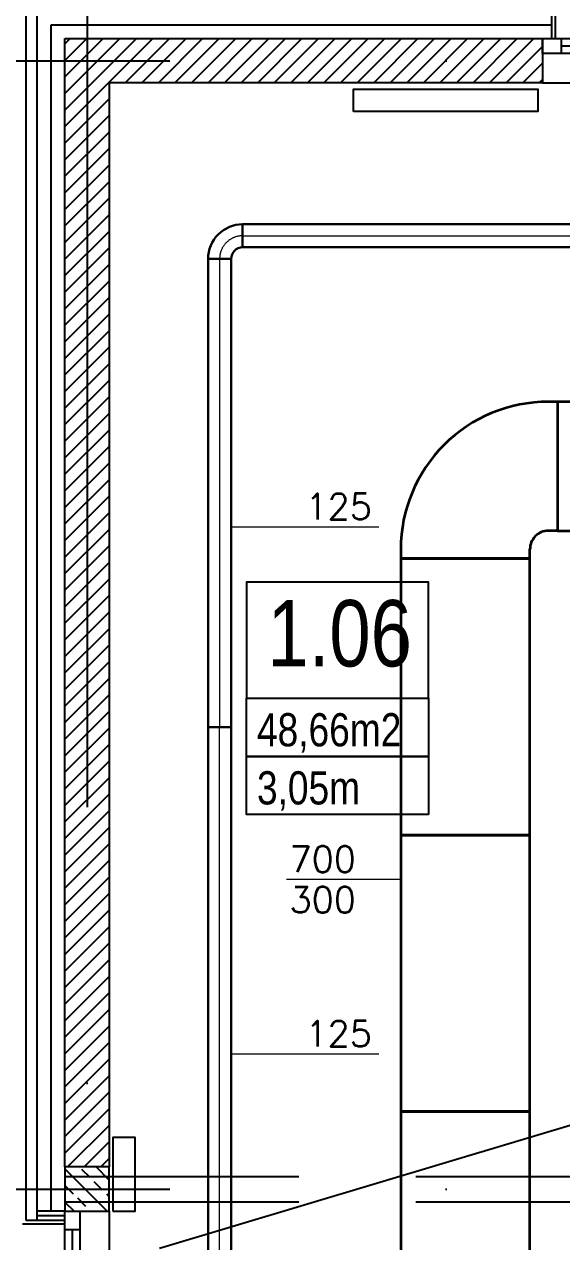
# Model space of a CAD drawing. Header units: millimetres. Extents: x -135140 to 267856, y -70704 to 149933.
# Drawn here: x 164692 to 167605, y -6192 to 410 of the extents above; entities that cross this region are included whole.
import ezdxf
from ezdxf.enums import TextEntityAlignment as Align

# ---------------------------------------------------------------- set-up
doc = ezdxf.new("R2010")
doc.units = ezdxf.units.MM
doc.header["$LTSCALE"] = 99.9
for name, pattern in [('ACAD_ISO03W100', [30, 12, -18]), ('ACAD_ISO10W100', [18, 12, -3, 0, -3]), ('AUDIT_D_080509132939-0', [0]), ('DASHDOT', [25.4, 12.7, -6.35, 0, -6.35]), ('HIDDEN', [9.525, 6.35, -3.175])]:
    doc.linetypes.add(name, pattern=pattern)
for name, color, linetype in [('+48_HACZE', 253, 'Continuous'), ('+48_OPISY_POM', 250, 'Continuous'), ('+48_OSIE', 8, 'Continuous'), ('+48_PODCIĄG', 250, 'ACAD_ISO03W100'), ('+48_SCIANY', 250, 'Continuous'), ('+48_STOLARKA OKNA', 250, 'Continuous'), ('+48_WEŁNA', 252, 'Continuous'), ('+48_WIDOK', 250, 'Continuous'), ('+48_ŻELBET', 250, 'Continuous')]:
    doc.layers.add(name, color=color, linetype=linetype)
for name, color, linetype, lineweight in [('2DH_SYM', 64, 'Continuous', 18), ('2DL_PRE_pu', 30, 'Continuous', 35), ('2DL_PRO_N1', 10, 'Continuous', 30), ('CP_AXISAC', 7, 'DASHDOT', 0)]:
    doc.layers.add(name, color=color, linetype=linetype, lineweight=lineweight)
doc.styles.add('CP_ATTR', font='ROMANS.SHX')
doc.styles.add('WRP_ARIAL', font='ARIAL.TTF', dxfattribs={"width": 0.8})
doc.linetypes.add('BATTING', pattern='A,0.00254,-2.54,[134,ltypeshp.shx,S=2.54,R=0,X=-2.54,Y=0],-5.08,[134,ltypeshp.shx,S=2.54,R=180,X=2.54,Y=0],-2.54', length=10.16254)
doc.linetypes.add('ZIGZAG', pattern='A,0.00254,-5.08,[131,ltypeshp.shx,S=5.08,R=0,X=-5.08,Y=0],-10.16,[131,ltypeshp.shx,S=5.08,R=180,X=5.08,Y=0],-5.08', length=20.32254)

# ---------------------------------------------------------------- blocks, each defined once
blk = doc.blocks.new('OPISY_POM_METKA')
at = {"layer": '+48_OPISY_POM', "ltscale": 5}
for points in [[(0, -70), (109.71, -70), (109.71, 0), (0, 0)], [(109.71, -105), (0, -105), (0, -70), (109.71, -70)]]:
    blk.add_lwpolyline(points, close=True, dxfattribs=at)
at = {"layer": '+48_OPISY_POM'}
blk.add_lwpolyline([(109.71, -140), (0, -140), (0, -105), (109.71, -105)], close=True, dxfattribs=at)
at = {"layer": '+48_OPISY_POM', "ltscale": 5, "style": 'WRP_ARIAL', "width": 0.8}
for tag, p, height in [('NRPOM', (25.76, -50.8), 40), ('POW', (6.35, -98.98), 20)]:
    blk.add_attdef(tag, p, '', height=height, dxfattribs=at)
at = {"layer": '+48_OPISY_POM', "style": 'WRP_ARIAL', "width": 0.8}
blk.add_attdef('H', (6.35, -133.98), '', height=20, dxfattribs=at)
blk = doc.blocks.new('2CP_AC_ELBW_RE_W700_W700_R100_A90_E50_F50_S0_T0')
at = {"ltscale": 0.15}
for p, q in [((850, 500), (150, 500)), ((150, 500), (150, 450)), ((850, 450), (850, 500)), ((0, -350), (0, 350)), ((0, 350), (50, 350)), ((0, -350), (50, -350))]:
    blk.add_line(p, q, dxfattribs=at)
for radius in [800, 100]:
    blk.add_arc((50, 450), radius, 270, 0, dxfattribs=at)
at = {"linetype": 'ByBlock', "ltscale": 0.15, "style": 'CP_ATTR', "flags": 9}
for tag in ['NAME', 'PRODUCER', 'PRODUCT-TYPE', 'ARTICLE', 'FLOW', 'OTHER']:
    blk.add_attdef(tag, (0, 0), '', height=0.0001, dxfattribs=at)
blk = doc.blocks.new('2CP_AC_PIPE_RE')
at = {"ltscale": 0.15}
for p, q in [((1, 0.5), (0, 0.5)), ((0, 0.5), (0, -0.5)), ((1, -0.5), (1, 0.5)), ((0, -0.5), (1, -0.5))]:
    blk.add_line(p, q, dxfattribs=at)
at = {"linetype": 'ByBlock', "ltscale": 0.15, "style": 'CP_ATTR', "flags": 9}
for tag in ['NAME', 'PRODUCER', 'PRODUCT-TYPE', 'ARTICLE', 'FLOW', 'OTHER']:
    blk.add_attdef(tag, (0, 0), '', height=0.0001, dxfattribs=at)
blk = doc.blocks.new('2CP_AC_ELBW_RO_D125_D125_R125_A90_E0_F0')
at = {"ltscale": 0.15}
for p, q in [((187.5, 125), (62.5, 125)), ((62.5, 125), (62.5, 125)), ((187.5, 125), (187.5, 125)), ((0, -62.5), (0, 62.5)), ((0, 62.5), (0, 62.5)), ((0, -62.5), (0, -62.5))]:
    blk.add_line(p, q, dxfattribs=at)
for radius in [187.5, 62.5]:
    blk.add_arc((0, 125), radius, 270, 0, dxfattribs=at)
at = {"layer": 'CP_AXISAC', "ltscale": 0.15}
for p, q in [((125, 125), (125, 125)), ((0, 0), (0, 0))]:
    blk.add_line(p, q, dxfattribs=at)
blk.add_arc((0, 125), 125, 270, 0, dxfattribs=at)
at = {"linetype": 'ByBlock', "ltscale": 0.15, "style": 'CP_ATTR', "flags": 9}
for tag in ['NAME', 'PRODUCER', 'PRODUCT-TYPE', 'ARTICLE', 'FLOW', 'OTHER']:
    blk.add_attdef(tag, (0, 0), '', height=0.0001, dxfattribs=at)
blk = doc.blocks.new('2CP_AC_PIPE_RO')
at = {"ltscale": 0.15}
for p, q in [((1, 0.5), (0, 0.5)), ((0, 0.5), (0, -0.5)), ((1, -0.5), (1, 0.5)), ((0, -0.5), (1, -0.5))]:
    blk.add_line(p, q, dxfattribs=at)
at = {"layer": 'CP_AXISAC', "ltscale": 0.15}
blk.add_line((0, 0), (1, 0), dxfattribs=at)
at = {"linetype": 'ByBlock', "ltscale": 0.15, "style": 'CP_ATTR', "flags": 9}
for tag in ['NAME', 'PRODUCER', 'PRODUCT-TYPE', 'ARTICLE', 'FLOW', 'OTHER']:
    blk.add_attdef(tag, (0, 0), '', height=0.0001, dxfattribs=at)
blk = doc.blocks.new('CPHS_DS08')
blk.add_line((0, 0), (2, 0))
at = {"style": 'CP_ATTR', "flags": 14}
blk.add_attdef('FI', text='', height=0.35, dxfattribs=at).set_placement((0.784, 0.275), align=Align.MIDDLE)
at = {"style": 'CP_ATTR', "flags": 12}
blk.add_attdef('EVAL_W_MM', text='', height=0.35, dxfattribs=at).set_placement((1.006, 0.275), align=Align.MIDDLE_LEFT)
at = {"linetype": 'ByBlock', "style": 'CP_ATTR', "flags": 9}
blk.add_attdef('VAL', text='', height=0.00005, dxfattribs=at).set_placement((0.408, 0.182), align=Align.MIDDLE_LEFT)
blk = doc.blocks.new('CPHS_DS07')
blk.add_line((0, 0), (-1.55, 0))
at = {"style": 'CP_ATTR', "flags": 12}
for tag, p in [('EVAL_W_MM', (-1.058, 0.275)), ('EVAL_H_MM', (-1.058, -0.275))]:
    blk.add_attdef(tag, text='', height=0.35, dxfattribs=at).set_placement(p, align=Align.MIDDLE)
at = {"linetype": 'ByBlock', "style": 'CP_ATTR', "flags": 9}
blk.add_attdef('VAL', text='', height=0.00005, dxfattribs=at).set_placement((-1.142, 0.182), align=Align.MIDDLE_LEFT)

msp = doc.modelspace()

# ---------------------------------------------------------------- hatches: boundary and pattern name
at = {"layer": '+48_HACZE', "ltscale": 0.3}
h = msp.add_hatch(dxfattribs=at)
h.set_pattern_fill('ANSI31', color=256, scale=20, angle=180, style=0)
h.set_pattern_definition([(225, (-523422.42, -128919.54), (44.9012806, -44.9012806), [])])
h.paths.add_polyline_path([(164912.4, 332.6), (164912.4, -5787.4), (165152.4, -5787.4), (165152.4, -1711.6), (165152.4, 92.6), (167502.4, 92.6), (167502.4, 332.6)])
at = {"layer": '+48_HACZE', "linetype": 'AUDIT_D_080509132939-0'}
h = msp.add_hatch(dxfattribs=at)
h.set_pattern_fill('ANSI33', color=256, scale=20, angle=90, style=0)
h.set_pattern_definition([(135, (-523422.42, -128919.54), (-89.802561, -89.802561), []), (135, (-523422.42, -128829.74), (-89.802561, -89.802561), [63.5, -31.75])])
h.paths.add_polyline_path([(165152.4, -5787.4), (164912.4, -5787.4), (164912.4, -6027.4), (165152.4, -6027.4)])

# ---------------------------------------------------------------- linework, layer by layer
at = {"layer": '+48_OSIE', "linetype": 'ACAD_ISO10W100', "ltscale": 5}
for p, q in [((165032.4, 2159.1), (165032.4, -24112.6)), ((159487.3, 212.6), (190440.4, 212.6)), ((159487.3, -5907.4), (190440.4, -5907.4))]:
    msp.add_line(p, q, dxfattribs=at)
at = {"layer": '+48_PODCIĄG', "linetype": 'HIDDEN', "ltscale": 2}
for p, q in [((164912.4, -5838.9), (173752.4, -5838.9)), ((164912.4, -5975.9), (173752.4, -5975.9))]:
    msp.add_line(p, q, dxfattribs=at)
msp.add_lwpolyline([(165152.4, -6027.4), (165152.4, -7027.4)], dxfattribs=at)
at = {"layer": '+48_SCIANY'}
for p, q in [((165152.4, 92.6), (165152.4, -5787.4)), ((167502.4, 92.6), (167502.4, 92.6))]:
    msp.add_line(p, q, dxfattribs=at)
for points in [[(164912.4, -5787.4), (164912.4, 332.6)], [(164912.4, 332.6), (167502.4, 332.6)], [(167502.4, 332.6), (167502.4, 92.6)], [(167502.4, 92.6), (165152.4, 92.6)], [(164912.4, -6027.4), (165152.4, -6027.4)]]:
    msp.add_lwpolyline(points, dxfattribs=at)
at = {"layer": '+48_STOLARKA OKNA'}
for points in [[(167502.4, 332.6), (168502.4, 332.6), (168502.4, 252.6), (167502.4, 252.6)], [(167502.4, 332.6), (167602.4, 332.6), (167602.4, 252.6), (167502.4, 252.6)], [(164912.4, -7027.4), (164912.4, -6027.4), (164992.4, -6027.4), (164992.4, -7027.4)], [(164912.4, -6127.4), (164912.4, -6027.4), (164992.4, -6027.4), (164992.4, -6127.4)]]:
    msp.add_lwpolyline(points, close=True, dxfattribs=at)
for points in [[(168402.4, 292.6), (167602.4, 292.6)], [(164952.4, -6127.4), (164952.4, -6927.4)]]:
    msp.add_lwpolyline(points, dxfattribs=at)
at = {"layer": '+48_WEŁNA', "linetype": 'BATTING', "ltscale": 0.07}
for p, q in [((164837.4, 407.9), (167552.4, 407.9)), ((164837.4, -6027.4), (164837.4, 332.6))]:
    msp.add_line(p, q, dxfattribs=at)
at = {"layer": '+48_WEŁNA', "linetype": 'ZIGZAG', "ltscale": 1.45}
msp.add_line((164837.4, 332.6), (164837.4, 407.9), dxfattribs=at)
at = {"layer": '+48_WEŁNA', "linetype": 'ZIGZAG', "ltscale": 0.07}
msp.add_line((164837.4, 332.6), (164837.4, 407.9), dxfattribs=at)
at = {"layer": '+48_WEŁNA', "linetype": 'BATTING', "ltscale": 0.2}
msp.add_line((164912.4, -6052.4), (164762.4, -6052.4), dxfattribs=at)
at = {"layer": '+48_WIDOK'}
for p, q in [((167552.4, 332.6), (167552.4, 542.6)), ((167572.4, 332.6), (167572.4, 562.6)), ((164762.4, -6077.4), (164762.4, 482.6)), ((164912.4, -6027.4), (164762.4, -6027.4)), ((164912.4, -6097.4), (164682.4, -6097.4)), ((164912.4, -6077.4), (164702.4, -6077.4))]:
    msp.add_line(p, q, dxfattribs=at)
at = {"layer": '+48_WIDOK', "linetype": 'HIDDEN', "ltscale": 3}
msp.add_line((167502.4, 92.6), (168502.4, 92.6), dxfattribs=at)
at = {"layer": '+48_WIDOK'}
msp.add_lwpolyline([(164702.4, -6077.4), (164702.4, 542.6)], dxfattribs=at)
for points in [[(166477.2, -61.6), (166477.2, 58.4), (167477.2, 58.4), (167477.2, -61.6)], [(165172.9, -6027.4), (165292.9, -6027.4), (165292.9, -5627.4), (165172.9, -5627.4)]]:
    msp.add_lwpolyline(points, close=True, dxfattribs=at)
at = {"layer": '+48_ŻELBET', "linetype": 'AUDIT_D_080509132939-0'}
msp.add_lwpolyline([(164912.4, -6027.4), (165152.4, -6027.4), (165152.4, -5787.4), (164912.4, -5787.4)], close=True, dxfattribs=at)
at = {"ltscale": 0.15}
msp.add_line((165426, -6227.4), (172249.2, -4184), dxfattribs=at)

# ---------------------------------------------------------------- block references
at = {"layer": '+48_OPISY_POM'}
ref = msp.add_blockref('OPISY_POM_METKA', (165896.3, -2615.2), dxfattribs=dict(at, xscale=9, yscale=9, zscale=8.999999999984084))
ref.add_attrib('H', '3,05m', (165953.5, -3820.9), dxfattribs={"height": 180, "style": 'WRP_ARIAL', "width": 0.8})
ref.add_attrib('NRPOM', '1.06', (166010.6, -3072.4), dxfattribs={"ltscale": 5, "height": 360, "style": 'WRP_ARIAL', "width": 0.8})
ref.add_attrib('POW', '48,66m2', (165953.5, -3505.9), dxfattribs={"ltscale": 5, "height": 180, "style": 'WRP_ARIAL', "width": 0.8})
at = {"layer": '2DH_SYM', "ltscale": 0.15}
ref = msp.add_blockref('CPHS_DS08', (165813.5, -2315.1), dxfattribs=dict(at, xscale=400, yscale=400, zscale=400))
ref.add_attrib('EVAL_W_MM', '125', dxfattribs={"layer": '0', "height": 140, "style": 'CP_ATTR', "flags": 12}).set_placement((166216.1, -2205.1), align=Align.MIDDLE_LEFT)
at = {"layer": '2DH_SYM', "ltscale": 0.15, "xscale": 400, "yscale": 400, "zscale": 400}
msp.add_blockref('CPHS_DS07', (166733.4, -4227.9), dxfattribs=at).add_auto_attribs({'EVAL_W_MM': '700', 'EVAL_H_MM': '300'})
at = {"layer": '2DH_SYM', "ltscale": 0.15}
ref = msp.add_blockref('CPHS_DS08', (165813.5, -5174.4), dxfattribs=dict(at, xscale=400, yscale=400, zscale=400))
ref.add_attrib('EVAL_W_MM', '125', dxfattribs={"layer": '0', "height": 140, "style": 'CP_ATTR', "flags": 12}).set_placement((166216.1, -5064.4), align=Align.MIDDLE_LEFT)
at = {"layer": '2DL_PRE_pu', "ltscale": 0.15, "zscale": 300, "rotation": 180}
msp.add_blockref('2CP_AC_ELBW_RE_W700_W700_R100_A90_E50_F50_S0_T0', (167583.4, -1986.7), dxfattribs=at)
at = {"layer": '2DL_PRE_pu', "ltscale": 0.15, "yscale": 700, "zscale": 300}
for p, xscale, rotation in [((167962.3, -1986.7), 378.8477887709159, 180), ((167083.4, -2486.7), 1500, 270), ((167083.4, -3986.7), 1500, 270), ((167083.4, -5486.7), 1500, 270)]:
    msp.add_blockref('2CP_AC_PIPE_RE', p, dxfattribs=dict(at, xscale=xscale, rotation=rotation))
at = {"layer": '2DL_PRO_N1', "ltscale": 0.15, "zscale": 125, "rotation": 180}
msp.add_blockref('2CP_AC_ELBW_RO_D125_D125_R125_A90_E0_F0', (165876, -736.7), dxfattribs=at)
at = {"layer": '2DL_PRO_N1', "ltscale": 0.15, "xscale": 1797.292514702742, "yscale": 125, "zscale": 125}
msp.add_blockref('2CP_AC_PIPE_RO', (165876, -736.7), dxfattribs=at)
at = {"layer": '2DL_PRO_N1', "ltscale": 0.15, "yscale": 125, "zscale": 125}
for p, xscale, rotation in [((165751, -861.7), 2540.701020633909, 270), ((165751, -6402.4), 3000, 90)]:
    msp.add_blockref('2CP_AC_PIPE_RO', p, dxfattribs=dict(at, xscale=xscale, rotation=rotation))

doc.saveas('drawing.dxf')
